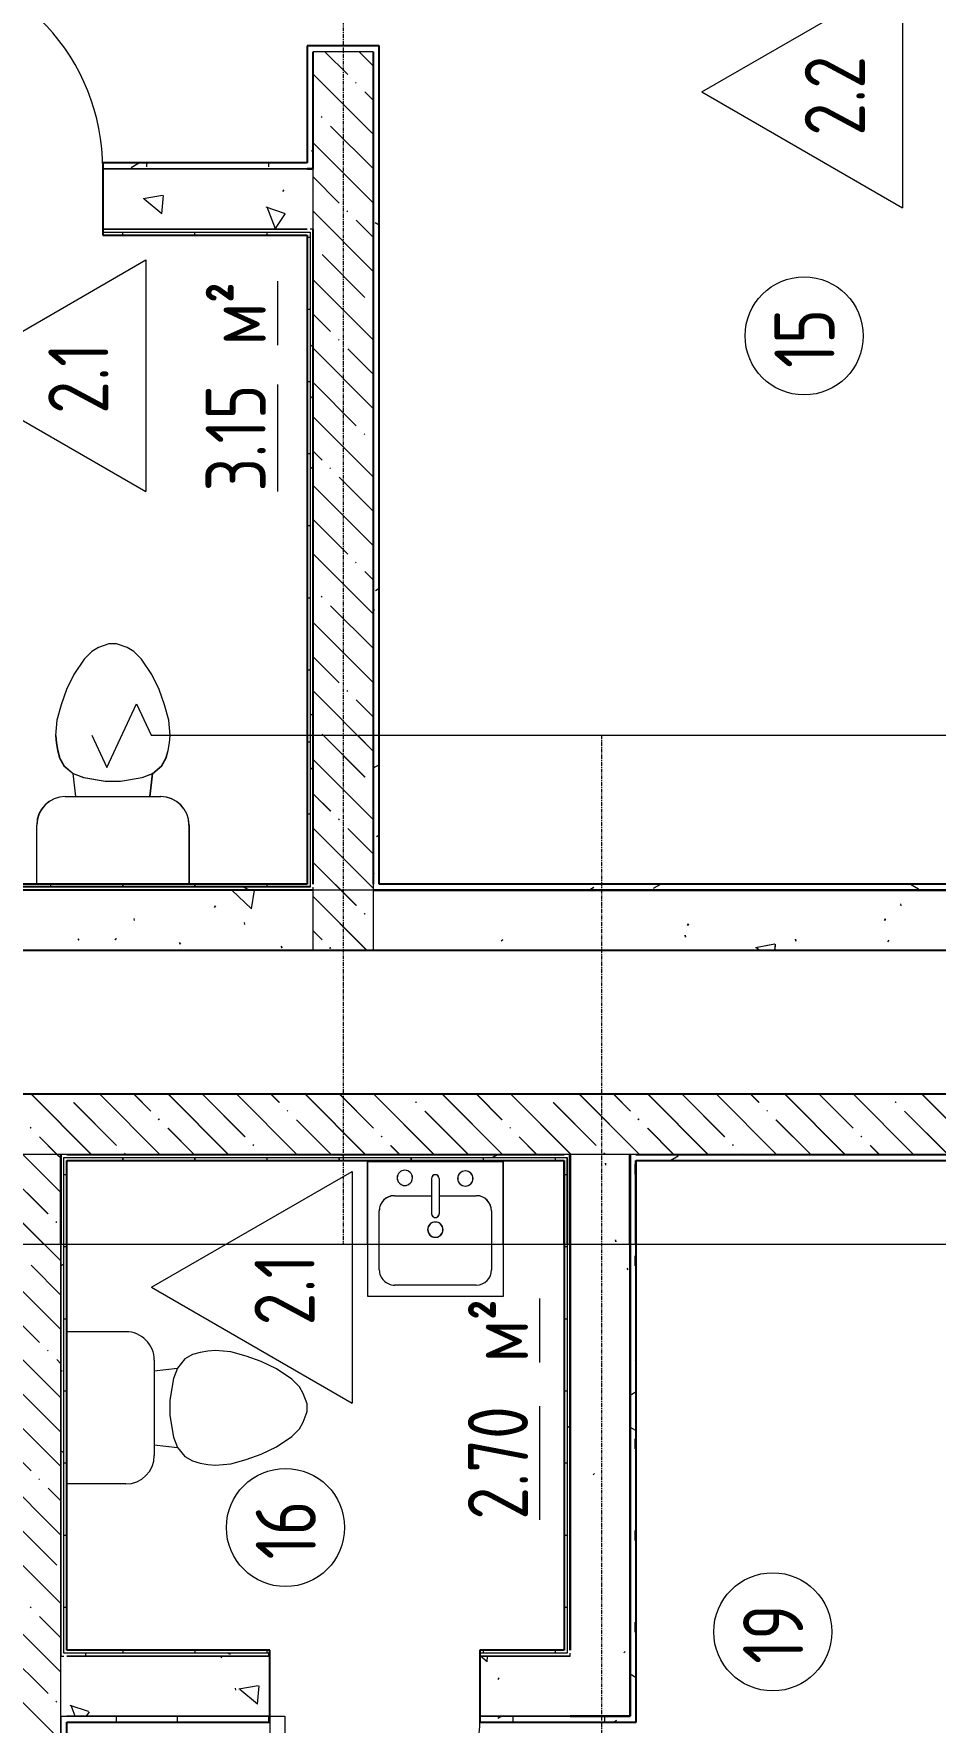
# Model space of a CAD drawing. Header units: millimetres. Extents: x -11854 to 4360091, y -19344 to 4989148.
# Drawn here: x 16632 to 19633, y 40592 to 46212 of the extents above; entities that cross this region are included whole.
import ezdxf

# ---------------------------------------------------------------- set-up
doc = ezdxf.new("R2010")
doc.units = ezdxf.units.MM
doc.linetypes.add('Линия сетки', pattern=[22.225, 12.7, -3.175, 3.175, -3.175])
for name, color, linetype, lineweight in [('A-AREA-IDEN', 254, 'Continuous', 9), ('A-DETL', 254, 'Continuous', 9), ('A-DOOR', 254, 'Continuous', 9), ('A-WALL', 254, 'Continuous', 9), ('P-SANR-FIXT', 254, 'Continuous', 9), ('S-GRID', 254, 'Continuous', 9)]:
    doc.layers.add(name, color=color, linetype=linetype, lineweight=lineweight)
doc.styles.add('ISOCPEUR', font='isocpeur.ttf', dxfattribs={"width": 0.8, "height": 200})
doc.styles.add('ISOCPEUR_B', font='', dxfattribs={"width": 0.8, "height": 200})
doc.styles.add('ISOCPEUR_B_1', font='', dxfattribs={"width": 0.8, "height": 200})
doc.styles.get('ISOCPEUR_B').set_extended_font_data('ISOCPEUR', bold=True)
doc.styles.get('ISOCPEUR_B_1').set_extended_font_data('ISOCPEUR', bold=True)
pattern_1 = [(135, (23409.34, 513535.32), (-114.04925, -114.04925), []), (135, (23409.34, 513649.37), (-114.04925, -114.04925), [201.612, -40.322, 3.353, -36.97])]
pattern_2 = [(140, (23409.34, 513535.3), (63.7558, 728.7365), [76.2, -838.2]), (85, (23409.34, 513535.3), (-764.2276, -140.9716), [60.96, -670.56]), (190.451, (23414.65, 513596.05), (-700.4668, 587.77), [64.76, -712.36]), (136.184, (23206.1, 513535.3), (168.171, 1084.3162), [114.3, -1257.3]), (186.636, (23220.2, 513625.7), (-989.7098, 949.61), [97.14, -1068.54]), (81.184, (23206.1, 513535.3), (-989.7012, 949.6206), [91.44, -1005.84]), (111, (23256.94, 513636.9), (409.0606, 606.4579), [76.2, -838.2]), (56, (23256.94, 513636.9), (-736.7529, 247.2083), [60.96, -670.56]), (161.451, (23291, 513687.46), (-327.6855, 853.6683), [64.76, -712.36]), (127.5, (23409.34, 513535.32), (-338.22012, 12.3547), [6.706, -655.726, 6.706, -674.014, -673.1]), (127.5, (23409.34, 513535.32), (-338.22012, 12.3547), [-1343.152, 6.706, -666.394]), (97.5, (23409.34, 513535.32), (-400.72213, 267.27887), [6.706, -381.406, 6.706, -640.486, -256.54]), (97.5, (23409.34, 513535.32), (-400.72213, 267.27887), [-1035.304, 6.706, -249.834]), (57.5, (23409.34, 513308.76), (22.91534, 542.36333), [6.706, -247.294, 6.706, -1837.334]), (57.5, (23409.34, 513308.76), (22.91534, 542.36333), [-260.706, -785.774, 6.706, -1044.854]), (47.5, (23409.34, 513207.16), (-101.7071, 592.51696), [6.706, -323.494, 6.706, -1266.342]), (47.5, (23409.34, 513207.16), (-101.7071, 592.51696), [-336.906, -519.582, 6.706, -740.054])]
pattern_3 = [(90, (23409.34, 513535.32), (-101.6, 406.4), [33.528, -271.272, 33.528, -271.272, -1625.6]), (90, (23409.34, 513535.32), (-101.6, 406.4), [-609.6, 33.528, -576.072, 33.528, -271.272, -711.2]), (90, (23409.34, 513535.32), (-101.6, 406.4), [-1524, 33.528, -169.672, 33.528, -474.472]), (210, (23358.54, 513687.72), (-301.152724, -291.18818), [33.528, -271.272, 33.528, -1896.872]), (210, (23358.54, 513687.72), (-301.152724, -291.18818), [-338.328, -271.272, 33.528, -576.072, -1016]), (210, (23358.54, 513687.72), (-301.152724, -291.18818), [-1219.2, 33.528, -271.272, 33.528, -677.672]), (210, (23358.54, 513687.72), (-301.152724, -291.18818), [-1557.528, -169.672, 33.528, -474.472]), (330, (23155.34, 513738.52), (402.752724, -115.21182), [33.528, -271.272, 33.528, -1896.872]), (330, (23155.34, 513738.52), (402.752724, -115.21182), [-338.328, -271.272, 33.528, -576.072, -1016]), (330, (23155.34, 513738.52), (402.752724, -115.21182), [-1219.2, 33.528, -271.272, 33.528, -677.672]), (330, (23155.34, 513738.52), (402.752724, -115.21182), [-1557.528, -169.672, 33.528, -474.472])]
pattern_4 = [(90, (23409.34, 513535.32), (-240, 7e-14), []), (180, (23409.34, 513535.32), (-9e-14, -240), [])]
pattern_5 = [(135, (23408.74, 513535.32), (-114.04925, -114.04925), []), (135, (23408.74, 513649.37), (-114.04925, -114.04925), [201.612, -40.322, 3.353, -36.97])]
pattern_6 = [(140, (23408.74, 513535.3), (63.7558, 728.7365), [76.2, -838.2]), (85, (23408.74, 513535.3), (-764.2276, -140.9716), [60.96, -670.56]), (190.451, (23414.05, 513596.05), (-700.4668, 587.77), [64.76, -712.36]), (136.184, (23205.5, 513535.3), (168.171, 1084.3162), [114.3, -1257.3]), (186.636, (23219.6, 513625.7), (-989.7098, 949.61), [97.14, -1068.54]), (81.184, (23205.5, 513535.3), (-989.7012, 949.6206), [91.44, -1005.84]), (111, (23256.34, 513636.9), (409.0606, 606.4579), [76.2, -838.2]), (56, (23256.34, 513636.9), (-736.7529, 247.2083), [60.96, -670.56]), (161.451, (23290.4, 513687.46), (-327.6855, 853.6683), [64.76, -712.36]), (127.5, (23408.74, 513535.32), (-338.22012, 12.3547), [6.706, -655.726, 6.706, -674.014, -673.1]), (127.5, (23408.74, 513535.32), (-338.22012, 12.3547), [-1343.152, 6.706, -666.394]), (97.5, (23408.74, 513535.32), (-400.72213, 267.27887), [6.706, -381.406, 6.706, -640.486, -256.54]), (97.5, (23408.74, 513535.32), (-400.72213, 267.27887), [-1035.304, 6.706, -249.834]), (57.5, (23408.74, 513308.76), (22.91534, 542.36333), [6.706, -247.294, 6.706, -1837.334]), (57.5, (23408.74, 513308.76), (22.91534, 542.36333), [-260.706, -785.774, 6.706, -1044.854]), (47.5, (23408.74, 513207.16), (-101.7071, 592.51696), [6.706, -323.494, 6.706, -1266.342]), (47.5, (23408.74, 513207.16), (-101.7071, 592.51696), [-336.906, -519.582, 6.706, -740.054])]
pattern_7 = [(90, (23408.74, 513535.32), (-240, 1e-14), []), (180, (23408.74, 513535.32), (-3e-14, -240), [])]
pattern_8 = [(90, (23408.74, 513535.32), (-101.6, 406.4), [33.528, -271.272, 33.528, -271.272, -1625.6]), (90, (23408.74, 513535.32), (-101.6, 406.4), [-609.6, 33.528, -576.072, 33.528, -271.272, -711.2]), (90, (23408.74, 513535.32), (-101.6, 406.4), [-1524, 33.528, -169.672, 33.528, -474.472]), (210, (23357.94, 513687.72), (-301.152724, -291.18818), [33.528, -271.272, 33.528, -1896.872]), (210, (23357.94, 513687.72), (-301.152724, -291.18818), [-338.328, -271.272, 33.528, -576.072, -1016]), (210, (23357.94, 513687.72), (-301.152724, -291.18818), [-1219.2, 33.528, -271.272, 33.528, -677.672]), (210, (23357.94, 513687.72), (-301.152724, -291.18818), [-1557.528, -169.672, 33.528, -474.472]), (330, (23154.74, 513738.52), (402.752724, -115.21182), [33.528, -271.272, 33.528, -1896.872]), (330, (23154.74, 513738.52), (402.752724, -115.21182), [-338.328, -271.272, 33.528, -576.072, -1016]), (330, (23154.74, 513738.52), (402.752724, -115.21182), [-1219.2, 33.528, -271.272, 33.528, -677.672]), (330, (23154.74, 513738.52), (402.752724, -115.21182), [-1557.528, -169.672, 33.528, -474.472])]

# ---------------------------------------------------------------- blocks, each defined once
blk = doc.blocks.new('Одиночные-Щитовые - Дверной блок внутренний глухой ДГ 21х7 Л-4429184-1Г')
at = {"layer": 'A-DOOR', "lineweight": 18}
for p, q in [((299, 100), (299, 798.1)), ((350, 798.1), (299, 798.1)), ((350, 100), (350, 798.1)), ((350, 100), (299, 100))]:
    blk.add_line(p, q, dxfattribs=at)
at = {"layer": 'A-DOOR'}
blk.add_arc((350, 100), 700, 94.1781, 180, dxfattribs=at)
blk = doc.blocks.new('Туалет-Домашний-3D - Туалет-Домашний-3D-2031272-1Г')
at = {"layer": 'P-SANR-FIXT'}
for p, q in [((-253.4, 298.4), (-253.4, 494.7)), ((253.4, 494.7), (253.4, 298.4)), ((158.7, 203.8), (-158.8, 203.8)), ((-123.5, 203.8), (-132.3, 127)), ((123.5, 203.8), (132.3, 127)), ((-132.3, 127), (-162.6, 101.6)), ((-97.4, 139.7), (-132.3, 127)), ((-25.4, 152.4), (-97.4, 139.7)), ((25.4, 152.4), (-25.4, 152.4)), ((97.4, 139.7), (25.4, 152.4)), ((132.3, 127), (97.4, 139.7)), ((162.6, 101.6), (132.3, 127)), ((-177, 76.2), (-183.8, 50.8)), ((-162.6, 101.6), (-177, 76.2)), ((177, 76.2), (162.6, 101.6)), ((183.8, 50.8), (177, 76.2)), ((-188.3, 25.3), (-190.5, 0)), ((-190.5, 0), (-186.1, -50.6)), ((-183.8, 50.8), (-188.3, 25.3)), ((188.3, 25.3), (183.8, 50.8)), ((186.1, -50.6), (190.5, 0)), ((190.5, 0), (188.3, 25.3)), ((-186.1, -50.6), (-172.4, -101.6)), ((172.4, -101.6), (186.1, -50.6)), ((-172.4, -101.6), (-153.9, -152.4)), ((153.9, -152.4), (172.4, -101.6)), ((-153.9, -152.4), (-130.2, -203.2)), ((130.2, -203.2), (153.9, -152.4)), ((-130.2, -203.2), (-95, -254)), ((95, -254), (130.2, -203.2)), ((-95, -254), (-69.6, -279.4)), ((-69.6, -279.4), (-47.6, -292.1)), ((47.6, -292.1), (69.6, -279.4)), ((69.6, -279.4), (95, -254)), ((-47.6, -292.1), (-12.7, -304.8)), ((-12.7, -304.8), (12.7, -304.8)), ((12.7, -304.8), (47.6, -292.1))]:
    blk.add_line(p, q, dxfattribs=at)
for centre, start, end in [((-158.8, 298.4), 180, 270), ((158.7, 298.4), 270, 360)]:
    blk.add_arc(centre, 94.6, start, end, dxfattribs=at)
blk = doc.blocks.new('Кухонная мойка-Островок - 450 x 450 мм-2034793-1Г')
at = {"layer": 'P-SANR-FIXT'}
for p, q in [((-209.3, 222.7), (240.7, 222.7)), ((-209.3, -227.3), (-209.3, 222.7)), ((-120.4, 184.6), (151.8, 184.6)), ((240.7, 222.7), (240.7, -227.3)), ((-171.2, -62.2), (-171.2, 133.8)), ((202.6, 133.8), (202.6, -62.2)), ((3, -170.2), (3, -53.1)), ((28.4, -170.2), (28.4, -53.1)), ((3, -113), (-120.4, -113)), ((151.8, -113), (28.4, -113)), ((240.7, -227.3), (-209.3, -227.3))]:
    blk.add_line(p, q, dxfattribs=at)
for centre, radius, start, end in [((-120.4, 133.8), 50.8, 90, 180), ((151.8, 133.8), 50.8, 360, 90), ((15.7, 0), 25.4, 360, 180), ((15.7, 0), 25.4, 180, 0), ((15.7, -53.1), 12.7, 360, 180), ((-120.4, -62.2), 50.8, 180, 270), ((151.8, -62.2), 50.8, 270, 0), ((-84.3, -170.2), 25.4, 0, 180), ((117.3, -172.3), 25.4, 360, 180), ((-84.3, -170.2), 25.4, 180, 0), ((15.7, -170.2), 12.7, 180, 360), ((117.3, -172.3), 25.4, 180, 0)]:
    blk.add_arc(centre, radius, start, end, dxfattribs=at)
blk = doc.blocks.new('Туалет-Домашний-3D - Туалет-Домашний-3D-V3-1Г')
at = {"layer": 'P-SANR-FIXT'}
for p, q in [((-253.4, 298.4), (-253.4, 494.7)), ((253.4, 494.7), (253.4, 298.4)), ((158.7, 203.8), (-158.8, 203.8)), ((-123.5, 203.8), (-132.3, 127)), ((123.5, 203.8), (132.3, 127)), ((-132.3, 127), (-162.6, 101.6)), ((-97.4, 139.7), (-132.3, 127)), ((-25.4, 152.4), (-97.4, 139.7)), ((25.4, 152.4), (-25.4, 152.4)), ((97.4, 139.7), (25.4, 152.4)), ((132.3, 127), (97.4, 139.7)), ((162.6, 101.6), (132.3, 127)), ((-177, 76.2), (-183.8, 50.8)), ((-162.6, 101.6), (-177, 76.2)), ((177, 76.2), (162.6, 101.6)), ((183.8, 50.8), (177, 76.2)), ((-188.3, 25.3), (-190.5, 0)), ((-183.8, 50.8), (-188.3, 25.3)), ((188.3, 25.3), (183.8, 50.8)), ((190.5, 0), (188.3, 25.3))]:
    blk.add_line(p, q, dxfattribs=at)
for centre, start, end in [((-158.8, 298.4), 180, 270), ((158.7, 298.4), 270, 360)]:
    blk.add_arc(centre, 94.6, start, end, dxfattribs=at)
blk = doc.blocks.new('АР-Марка-Помещения-Этаж_Секция_Номер - Номер-1294543-1Г')
at = {"layer": 'A-AREA-IDEN'}
blk.add_circle((0, 1.219), 1.965, dxfattribs=at)
blk = doc.blocks.new('МАРКА ПОМЕЩЕНИЯ - ПОЛЫ - ОТДЕЛКА ПОЛА-6347798-1Г')
at = {"layer": 'A-AREA-IDEN'}
for p, q in [((0, 4.233), (-3.855, -2.444)), ((0, 4.233), (3.855, -2.444)), ((3.855, -2.444), (-3.855, -2.444))]:
    blk.add_line(p, q, dxfattribs=at)
blk = doc.blocks.new('Одиночные-Щитовые - Дверной блок внутренний глухой ДГ 21х7-6812654-1Д')
at = {"layer": 'A-DOOR', "lineweight": 18}
for p, q in [((299, -100), (299, -798.1)), ((350, -100), (299, -100)), ((350, -100), (350, -798.1)), ((350, -798.1), (299, -798.1))]:
    blk.add_line(p, q, dxfattribs=at)
at = {"layer": 'A-DOOR'}
blk.add_arc((350, -100), 700, 180, 265.8219, dxfattribs=at)
blk = doc.blocks.new('Кухонная мойка-Островок - 450 x 450 мм-2034793-1Д')
at = {"layer": 'P-SANR-FIXT'}
for p, q in [((-209.3, -227.3), (-209.3, 49.6)), ((-171.2, -62.2), (-171.2, 49.6)), ((202.6, 49.6), (202.6, -62.2)), ((240.7, 49.6), (240.7, -227.3)), ((3, -170.2), (3, -53.1)), ((28.4, -170.2), (28.4, -53.1)), ((3, -113), (-120.4, -113)), ((151.8, -113), (28.4, -113)), ((240.7, -227.3), (-209.3, -227.3))]:
    blk.add_line(p, q, dxfattribs=at)
for centre, radius, start, end in [((15.7, 0), 25.4, 360, 180), ((15.7, 0), 25.4, 180, 0), ((15.7, -53.1), 12.7, 360, 180), ((-120.4, -62.2), 50.8, 180, 270), ((151.8, -62.2), 50.8, 270, 0), ((-84.3, -170.2), 25.4, 0, 180), ((117.3, -172.3), 25.4, 360, 180), ((-84.3, -170.2), 25.4, 180, 0), ((15.7, -170.2), 12.7, 180, 360), ((117.3, -172.3), 25.4, 180, 0)]:
    blk.add_arc(centre, radius, start, end, dxfattribs=at)
blk = doc.blocks.new('Туалет-Домашний-3D - Туалет-Домашний-3D-2031272-1Д')
at = {"layer": 'P-SANR-FIXT'}
for p, q in [((-253.4, 298.4), (-253.4, 494.7)), ((253.4, 494.7), (253.4, 298.4)), ((158.7, 203.8), (-158.8, 203.8)), ((-123.5, 203.8), (-132.3, 127)), ((123.5, 203.8), (132.3, 127)), ((-132.3, 127), (-162.6, 101.6)), ((-97.4, 139.7), (-132.3, 127)), ((-25.4, 152.4), (-97.4, 139.7)), ((25.4, 152.4), (-25.4, 152.4)), ((97.4, 139.7), (25.4, 152.4)), ((132.3, 127), (97.4, 139.7)), ((162.6, 101.6), (132.3, 127)), ((-177, 76.2), (-183.8, 50.8)), ((-162.6, 101.6), (-177, 76.2)), ((177, 76.2), (162.6, 101.6)), ((183.8, 50.8), (177, 76.2)), ((-188.3, 25.3), (-190.5, 0)), ((-190.5, 0), (-186.1, -50.6)), ((-183.8, 50.8), (-188.3, 25.3)), ((188.3, 25.3), (183.8, 50.8)), ((186.1, -50.6), (190.5, 0)), ((190.5, 0), (188.3, 25.3)), ((-186.1, -50.6), (-172.4, -101.6)), ((172.4, -101.6), (186.1, -50.6)), ((-172.4, -101.6), (-153.9, -152.4)), ((153.9, -152.4), (172.4, -101.6)), ((-153.9, -152.4), (-130.2, -203.2)), ((130.2, -203.2), (153.9, -152.4)), ((-130.2, -203.2), (-95, -254)), ((95, -254), (130.2, -203.2)), ((-95, -254), (-69.6, -279.4)), ((-69.6, -279.4), (-47.6, -292.1)), ((47.6, -292.1), (69.6, -279.4)), ((69.6, -279.4), (95, -254)), ((-47.6, -292.1), (-12.7, -304.8)), ((-12.7, -304.8), (12.7, -304.8)), ((12.7, -304.8), (47.6, -292.1))]:
    blk.add_line(p, q, dxfattribs=at)
for centre, start, end in [((-158.8, 298.4), 180, 270), ((158.7, 298.4), 270, 360)]:
    blk.add_arc(centre, 94.6, start, end, dxfattribs=at)
blk = doc.blocks.new('АР-Марка-Помещения-Этаж_Секция_Номер - Номер-1294543-1Д')
at = {"layer": 'A-AREA-IDEN'}
blk.add_circle((0, 1.219), 1.965, dxfattribs=at)
blk = doc.blocks.new('МАРКА ПОМЕЩЕНИЯ - ПОЛЫ - ОТДЕЛКА ПОЛА-6347798-1Д')
at = {"layer": 'A-AREA-IDEN'}
for p, q in [((0, 4.233), (-3.855, -2.444)), ((0, 4.233), (3.855, -2.444)), ((3.855, -2.444), (-3.855, -2.444))]:
    blk.add_line(p, q, dxfattribs=at)

msp = doc.modelspace()

# ---------------------------------------------------------------- hatches: boundary and pattern name
at = {"layer": 'A-WALL'}
h = msp.add_hatch(dxfattribs=at)
h.set_pattern_fill('FP_5', color=8, angle=90, style=0, pattern_type=2)
h.set_pattern_definition(pattern_8)
h.paths.add_polyline_path([(17562, 45762.4), (17562, 46152.4), (17542, 46152.4), (17542, 45762.4)])
h = msp.add_hatch(dxfattribs=at)
h.set_pattern_fill('FP_3', color=8, angle=90, style=0, pattern_type=2)
h.set_pattern_definition(pattern_5)
h.paths.add_polyline_path([(17762, 46152.4), (17562, 46152.4), (17562, 43162.4), (17762, 43162.4), (17762, 45417.9)])
h = msp.add_hatch(dxfattribs=at)
h.set_pattern_fill('FP_5', color=8, angle=90, style=0, pattern_type=2)
h.set_pattern_definition(pattern_8)
h.paths.add_polyline_path([(17782, 46172.4), (17762, 46172.4), (17762, 43382.4), (17782, 43382.4), (17782, 45417.9)])
h = msp.add_hatch(dxfattribs=at)
h.set_pattern_fill('FP_2', color=8, angle=90, style=0, pattern_type=2)
h.set_pattern_definition(pattern_6)
h.paths.add_polyline_path([(17562, 45762.4), (16862, 45762.4), (16862, 45562.4), (17562, 45562.4)])
h.paths.add_polyline_path([(16162, 45762.4), (15762, 45762.4), (15762, 45562.4), (16162, 45562.4)])
h.paths.add_polyline_path([(15062, 45762.4), (14062, 45762.4), (14062, 45562.4), (15062, 45562.4)])
h = msp.add_hatch(dxfattribs=at)
h.set_pattern_fill('FP_5', color=8, angle=90, style=0, pattern_type=2)
h.set_pattern_definition(pattern_8)
h.paths.add_polyline_path([(17542, 45782.4), (16862, 45782.4), (16862, 45762.4), (17542, 45762.4)])
h.paths.add_polyline_path([(16162, 45782.4), (16082, 45782.4), (16082, 45762.4), (16162, 45762.4)])
h = msp.add_hatch(dxfattribs=at)
h.set_pattern_fill('FP_6', color=8, angle=90, style=0, pattern_type=2)
h.set_pattern_definition(pattern_7)
h.paths.add_polyline_path([(17542, 45552.4), (16862, 45552.4), (16862, 45542.4), (17542, 45542.4)])
h.paths.add_polyline_path([(16162, 45552.4), (16082, 45552.4), (16082, 45542.4), (16162, 45542.4)])
h = msp.add_hatch(dxfattribs=at)
h.set_pattern_fill('FP_6', color=8, angle=90, style=0, pattern_type=2)
h.set_pattern_definition(pattern_7)
h.paths.add_polyline_path([(17552, 43382.4), (17552, 45552.4), (17542, 45552.4), (17542, 43382.4)])
h = msp.add_hatch(dxfattribs=at)
h.set_pattern_fill('FP_5', color=8, angle=90, style=0, pattern_type=2)
h.set_pattern_definition(pattern_8)
h.paths.add_polyline_path([(17562, 43372.4), (17562, 45562.4), (17552, 45562.4), (17552, 43372.4)])
h = msp.add_hatch(dxfattribs=at)
h.set_pattern_fill('FP_6', color=8, angle=90, style=0, pattern_type=2)
h.set_pattern_definition(pattern_4)
h.paths.add_polyline_path([(17552.6, 43382.4), (17552.6, 43877.4), (17542.6, 43877.4), (17542.6, 43382.4)])
h = msp.add_hatch(dxfattribs=at)
h.set_pattern_fill('FP_4', color=8, angle=90, style=0, pattern_type=2)
h.set_pattern_definition(pattern_3)
h.paths.add_polyline_path([(17562.6, 43372.4), (17562.6, 43877.4), (17552.6, 43877.4), (17552.6, 43372.4)])
h = msp.add_hatch(dxfattribs=at)
h.set_pattern_fill('FP_1', color=8, angle=90, style=0, pattern_type=2)
h.set_pattern_definition(pattern_1)
h.paths.add_polyline_path([(17762.6, 43877.4), (17562.6, 43877.4), (17562.6, 43162.4), (17762.6, 43162.4), (17762.6, 43382.4)])
h = msp.add_hatch(dxfattribs=at)
h.set_pattern_fill('FP_4', color=8, angle=90, style=0, pattern_type=2)
h.set_pattern_definition(pattern_3)
h.paths.add_polyline_path([(17782.6, 43877.4), (17762.6, 43877.4), (17762.6, 43382.4), (17782.6, 43382.4)])
h = msp.add_hatch(dxfattribs=at)
h.set_pattern_fill('FP_2', color=8, angle=90, style=0, pattern_type=2)
h.set_pattern_definition(pattern_6)
h.paths.add_polyline_path([(17562, 43362.4), (11162, 43362.4), (11162, 43162.4), (17562, 43162.4), (17562, 43306.6)])
h = msp.add_hatch(dxfattribs=at)
h.set_pattern_fill('FP_2', color=8, angle=90, style=0, pattern_type=2)
h.set_pattern_definition(pattern_2)
h.paths.add_polyline_path([(17562.6, 43362.4), (11162.6, 43362.4), (11162.6, 43162.4), (17562.6, 43162.4)])
h = msp.add_hatch(dxfattribs=at)
h.set_pattern_fill('FP_5', color=8, angle=90, style=0, pattern_type=2)
h.set_pattern_definition(pattern_8)
h.paths.add_polyline_path([(17562, 43362.4), (17562, 43372.4), (16072, 43372.4), (16072, 43362.4), (17303.3, 43362.4)])
h = msp.add_hatch(dxfattribs=at)
h.set_pattern_fill('FP_4', color=8, angle=90, style=0, pattern_type=2)
h.set_pattern_definition(pattern_3)
h.paths.add_polyline_path([(17562.6, 43362.4), (17562.6, 43372.4), (16072.6, 43372.4), (16072.6, 43362.4), (16771.7, 43362.4)])
h = msp.add_hatch(dxfattribs=at)
h.set_pattern_fill('FP_6', color=8, angle=90, style=0, pattern_type=2)
h.set_pattern_definition(pattern_7)
h.paths.add_polyline_path([(17552, 43372.4), (17552, 43382.4), (16082, 43382.4), (16082, 43372.4), (17303.3, 43372.4)])
h = msp.add_hatch(dxfattribs=at)
h.set_pattern_fill('FP_6', color=8, angle=90, style=0, pattern_type=2)
h.set_pattern_definition(pattern_4)
h.paths.add_polyline_path([(17552.6, 43372.4), (17552.6, 43382.4), (16082.6, 43382.4), (16082.6, 43372.4), (16771.7, 43372.4)])
h = msp.add_hatch(dxfattribs=at)
h.set_pattern_fill('FP_5', color=8, angle=90, style=0, pattern_type=2)
h.set_pattern_definition(pattern_8)
h.paths.add_polyline_path([(22442, 43362.4), (22442, 43382.4), (17762, 43382.4), (17762, 43362.4), (19027.3, 43362.4)])
h = msp.add_hatch(dxfattribs=at)
h.set_pattern_fill('FP_2', color=8, angle=90, style=0, pattern_type=2)
h.set_pattern_definition(pattern_6)
h.paths.add_polyline_path([(19962, 43362.4), (17762, 43362.4), (17762, 43162.4), (19962, 43162.4)])
h = msp.add_hatch(dxfattribs=at)
h.set_pattern_fill('FP_4', color=8, angle=90, style=0, pattern_type=2)
h.set_pattern_definition(pattern_3)
h.paths.add_polyline_path([(22442.6, 43382.4), (17762.6, 43382.4), (17762.6, 43362.4), (22442.6, 43362.4)])
h = msp.add_hatch(dxfattribs=at)
h.set_pattern_fill('FP_2', color=8, angle=90, style=0, pattern_type=2)
h.set_pattern_definition(pattern_2)
h.paths.add_polyline_path([(19962.6, 43362.4), (17762.6, 43362.4), (17762.6, 43162.4), (19962.6, 43162.4)])
h = msp.add_hatch(dxfattribs=at)
h.set_pattern_fill('FP_3', color=8, angle=90, style=0, pattern_type=2)
h.set_pattern_definition(pattern_5)
h.paths.add_polyline_path([(22662, 42682.4), (16522, 42682.4), (16522, 42482.4), (22662, 42482.4)])
h = msp.add_hatch(dxfattribs=at)
h.set_pattern_fill('FP_1', color=8, angle=90, style=0, pattern_type=2)
h.set_pattern_definition(pattern_1)
h.paths.add_polyline_path([(22662.6, 42682.4), (16522.6, 42682.4), (16522.6, 42482.4), (22662.6, 42482.4)])
h = msp.add_hatch(dxfattribs=at)
h.set_pattern_fill('FP_3', color=8, angle=90, style=0, pattern_type=2)
h.set_pattern_definition(pattern_5)
h.paths.add_polyline_path([(16722, 42482.4), (16522, 42482.4), (16522, 42182.4), (16722, 42182.4), (16722, 42251)])
h = msp.add_hatch(dxfattribs=at)
h.set_pattern_fill('FP_1', color=8, angle=90, style=0, pattern_type=2)
h.set_pattern_definition(pattern_1)
h.paths.add_polyline_path([(16722.6, 40812.5), (16722.6, 42482.4), (16522.6, 42482.4), (16522.6, 39092.4), (16722.6, 39092.4), (16722.6, 40612.5)])
h = msp.add_hatch(dxfattribs=at)
h.set_pattern_fill('FP_4', color=8, angle=90, style=0, pattern_type=2)
h.set_pattern_definition(pattern_3)
h.paths.add_polyline_path([(16732.6, 42472.4), (16732.6, 42482.4), (16722.6, 42482.4), (16722.6, 40812.5), (16732.6, 40812.5), (16732.6, 42246.2)])
h = msp.add_hatch(dxfattribs=at)
h.set_pattern_fill('FP_5', color=8, angle=90, style=0, pattern_type=2)
h.set_pattern_definition(pattern_8)
h.paths.add_polyline_path([(18407, 42482.4), (16732, 42482.4), (16732, 42472.4), (18407, 42472.4)])
h = msp.add_hatch(dxfattribs=at)
h.set_pattern_fill('FP_6', color=8, angle=90, style=0, pattern_type=2)
h.set_pattern_definition(pattern_7)
h.paths.add_polyline_path([(16742, 42472.4), (16732, 42472.4), (16732, 42182.4), (16742, 42182.4), (16742, 42462.4)])
h = msp.add_hatch(dxfattribs=at)
h.set_pattern_fill('FP_4', color=8, angle=90, style=0, pattern_type=2)
h.set_pattern_definition(pattern_3)
h.paths.add_polyline_path([(18407.6, 42482.4), (16732.6, 42482.4), (16732.6, 42472.4), (18407.6, 42472.4)])
h = msp.add_hatch(dxfattribs=at)
h.set_pattern_fill('FP_6', color=8, angle=90, style=0, pattern_type=2)
h.set_pattern_definition(pattern_4)
h.paths.add_polyline_path([(16742.6, 42472.4), (16732.6, 42472.4), (16732.6, 40822.5), (16742.6, 40822.5), (16742.6, 42462.4)])
h = msp.add_hatch(dxfattribs=at)
h.set_pattern_fill('FP_6', color=8, angle=90, style=0, pattern_type=2)
h.set_pattern_definition(pattern_7)
h.paths.add_polyline_path([(18397, 42472.4), (16742, 42472.4), (16742, 42462.4), (18397, 42462.4)])
h = msp.add_hatch(dxfattribs=at)
h.set_pattern_fill('FP_6', color=8, angle=90, style=0, pattern_type=2)
h.set_pattern_definition(pattern_4)
h.paths.add_polyline_path([(18397.6, 42472.4), (16742.6, 42472.4), (16742.6, 42462.4), (18397.6, 42462.4)])
h = msp.add_hatch(dxfattribs=at)
h.set_pattern_fill('FP_6', color=8, angle=90, style=0, pattern_type=2)
h.set_pattern_definition(pattern_7)
h.paths.add_polyline_path([(18407, 42182.4), (18407, 42472.4), (18397, 42472.4), (18397, 42182.4), (18398.7, 42182.4)])
h = msp.add_hatch(dxfattribs=at)
h.set_pattern_fill('FP_6', color=8, angle=90, style=0, pattern_type=2)
h.set_pattern_definition(pattern_4)
h.paths.add_polyline_path([(18407.6, 40832.5), (18407.6, 42472.4), (18397.6, 42472.4), (18397.6, 40832.5)])
h = msp.add_hatch(dxfattribs=at)
h.set_pattern_fill('FP_4', color=8, angle=90, style=0, pattern_type=2)
h.set_pattern_definition(pattern_3)
h.paths.add_polyline_path([(18417.6, 42482.4), (18407.6, 42482.4), (18407.6, 40822.5), (18417.6, 40822.5), (18417.6, 41530.4)])
h = msp.add_hatch(dxfattribs=at)
h.set_pattern_fill('FP_2', color=8, angle=90, style=0, pattern_type=2)
h.set_pattern_definition(pattern_6)
h.paths.add_polyline_path([(18617, 42482.4), (18417, 42482.4), (18417, 42182.4), (18617, 42182.4), (18617, 42251)])
h = msp.add_hatch(dxfattribs=at)
h.set_pattern_fill('FP_2', color=8, angle=90, style=0, pattern_type=2)
h.set_pattern_definition(pattern_2)
h.paths.add_polyline_path([(18617.6, 42482.4), (18417.6, 42482.4), (18417.6, 40612.5), (18617.6, 40612.5), (18617.6, 41530.4)])
h = msp.add_hatch(dxfattribs=at)
h.set_pattern_fill('FP_5', color=8, angle=90, style=0, pattern_type=2)
h.set_pattern_definition(pattern_8)
h.paths.add_polyline_path([(18637, 42182.4), (18637, 42482.4), (18617, 42482.4), (18617, 42182.4), (18633.9, 42182.4)])
h = msp.add_hatch(dxfattribs=at)
h.set_pattern_fill('FP_4', color=8, angle=90, style=0, pattern_type=2)
h.set_pattern_definition(pattern_3)
h.paths.add_polyline_path([(18637.6, 42462.4), (18637.6, 42482.4), (18617.6, 42482.4), (18617.6, 40612.5), (18637.6, 40612.5), (18637.6, 41530.4)])
h = msp.add_hatch(dxfattribs=at)
h.set_pattern_fill('FP_5', color=8, angle=90, style=0, pattern_type=2)
h.set_pattern_definition(pattern_8)
h.paths.add_polyline_path([(22462, 42482.4), (18637, 42482.4), (18637, 42462.4), (22462, 42462.4)])
h = msp.add_hatch(dxfattribs=at)
h.set_pattern_fill('FP_4', color=8, angle=90, style=0, pattern_type=2)
h.set_pattern_definition(pattern_3)
h.paths.add_polyline_path([(22462.6, 42482.4), (18637.6, 42482.4), (18637.6, 42462.4), (22462.6, 42462.4)])
h = msp.add_hatch(dxfattribs=at)
h.set_pattern_fill('FP_2', color=8, angle=90, style=0, pattern_type=2)
h.set_pattern_definition(pattern_2)
h.paths.add_polyline_path([(18417.6, 40812.5), (18117.6, 40812.5), (18117.6, 40612.5), (18417.6, 40612.5)])
h.paths.add_polyline_path([(17417.6, 40612.5), (17417.6, 40812.5), (16722.6, 40812.5), (16722.6, 40612.5), (16771.7, 40612.5)])
h = msp.add_hatch(dxfattribs=at)
h.set_pattern_fill('FP_4', color=8, angle=90, style=0, pattern_type=2)
h.set_pattern_definition(pattern_3)
h.paths.add_polyline_path([(18417.6, 40822.5), (18117.6, 40822.5), (18117.6, 40812.5), (18417.6, 40812.5)])
h.paths.add_polyline_path([(17417.6, 40812.5), (17417.6, 40822.5), (16732.6, 40822.5), (16732.6, 40812.5), (16771.7, 40812.5)])
h = msp.add_hatch(dxfattribs=at)
h.set_pattern_fill('FP_6', color=8, angle=90, style=0, pattern_type=2)
h.set_pattern_definition(pattern_4)
h.paths.add_polyline_path([(18407.6, 40822.5), (18407.6, 40832.5), (18117.6, 40832.5), (18117.6, 40822.5)])
h.paths.add_polyline_path([(17417.6, 40822.5), (17417.6, 40832.5), (16742.6, 40832.5), (16742.6, 40822.5), (16771.7, 40822.5)])
h = msp.add_hatch(dxfattribs=at)
h.set_pattern_fill('FP_4', color=8, angle=90, style=0, pattern_type=2)
h.set_pattern_definition(pattern_3)
h.paths.add_polyline_path([(16742.6, 39342.4), (16742.6, 40612.5), (16722.6, 40612.5), (16722.6, 39342.4)])
h = msp.add_hatch(dxfattribs=at)
h.set_pattern_fill('FP_4', color=8, angle=90, style=0, pattern_type=2)
h.set_pattern_definition(pattern_3)
h.paths.add_polyline_path([(18637.6, 40612.5), (18117.6, 40612.5), (18117.6, 40592.5), (18637.6, 40592.5)])
h.paths.add_polyline_path([(17417.6, 40592.5), (17417.6, 40612.5), (16742.6, 40612.5), (16742.6, 40592.5), (16771.7, 40592.5)])

# ---------------------------------------------------------------- linework, layer by layer
at = {"layer": 'A-DETL', "color": 8, "lineweight": 18}
for p, q in [((16875.5, 43770.2), (16974.2, 43981.7)), ((16974.2, 43981.7), (17022.8, 43877.4)), ((16825.6, 43877.4), (16875.5, 43770.2)), ((17022.8, 43877.4), (23462, 43877.4))]:
    msp.add_line(p, q, dxfattribs=at)
at = {"layer": 'A-DETL', "color": 8}
msp.add_line((23532.1, 42182.4), (16499.7, 42182.4), dxfattribs=at)
at = {"layer": 'A-WALL', "color": 8, "lineweight": 25}
for p, q in [((17782, 46172.4), (17542, 46172.4)), ((17542, 46172.4), (17542, 45782.4)), ((17562, 45762.4), (17562, 46152.4)), ((17762, 46152.4), (17762, 46152.4)), ((17762, 46152.4), (17762, 43382.4)), ((17782, 43382.4), (17782, 46172.4)), ((16862, 45782.4), (16862, 45562.4)), ((17542, 45782.4), (16862, 45782.4)), ((17562, 45762.4), (17542, 45762.4)), ((17542, 45762.4), (17562, 45762.4)), ((17562, 45762.4), (17562, 45762.4)), ((16862, 45562.4), (16862, 45542.4)), ((16862, 45542.4), (17542, 45542.4)), ((17542, 45542.4), (17542, 43382.4)), ((17562, 43382.4), (17562, 45562.4)), ((17542.6, 43877.4), (17542.6, 43382.4)), ((17562.6, 43382.4), (17562.6, 43877.4)), ((17762.6, 43877.4), (17762.6, 43382.4)), ((17782.6, 43382.4), (17782.6, 43877.4)), ((17542, 43382.4), (16082, 43382.4)), ((17562, 43362.4), (16082, 43362.4)), ((17542.6, 43382.4), (16082.6, 43382.4)), ((17562.6, 43362.4), (16082.6, 43362.4)), ((19962, 43362.4), (17762, 43362.4)), ((17762, 43362.4), (22442, 43362.4)), ((19962.6, 43362.4), (17762.6, 43362.4)), ((17762.6, 43362.4), (22442.6, 43362.4)), ((22442, 43382.4), (17782, 43382.4)), ((22442.6, 43382.4), (17782.6, 43382.4)), ((8662, 43162.4), (17762, 43162.4)), ((8662.6, 43162.4), (17762.6, 43162.4)), ((17762, 43162.4), (19962, 43162.4)), ((17762.6, 43162.4), (19962.6, 43162.4)), ((22662, 42682.4), (16522, 42682.4)), ((22662.6, 42682.4), (16522.6, 42682.4)), ((16722, 42182.4), (16722, 42482.4)), ((16722, 42482.4), (16722, 42182.4)), ((16742, 42482.4), (18397, 42482.4)), ((16742, 42182.4), (16742, 42462.4)), ((16742, 42462.4), (18397, 42462.4)), ((16742.6, 42482.4), (18397.6, 42482.4)), ((16742.6, 40832.5), (16742.6, 42462.4)), ((16742.6, 42462.4), (18397.6, 42462.4)), ((18397, 42462.4), (18397, 42182.4)), ((18397.6, 42462.4), (18397.6, 40832.5)), ((18417, 42482.4), (18417, 42182.4)), ((18417, 42182.4), (18417, 42482.4)), ((18417.6, 42482.4), (18417.6, 40832.5)), ((18417.6, 40832.5), (18417.6, 42482.4)), ((18617, 42182.4), (18617, 42482.4)), ((18617, 42482.4), (18617, 42182.4)), ((18617.6, 40612.5), (18617.6, 42482.4)), ((18617.6, 42482.4), (18617.6, 40612.5)), ((18637, 42482.4), (22462, 42482.4)), ((18637, 42182.4), (18637, 42462.4)), ((18637, 42462.4), (22442, 42462.4)), ((18637.6, 42482.4), (22462.6, 42482.4)), ((18637.6, 40592.5), (18637.6, 42462.4)), ((18637.6, 42462.4), (22442.6, 42462.4)), ((17417.6, 40832.5), (16742.6, 40832.5)), ((17417.6, 40812.5), (17417.6, 40832.5)), ((17417.6, 40612.5), (17417.6, 40812.5)), ((18117.6, 40832.5), (18117.6, 40612.5)), ((18397.6, 40832.5), (18117.6, 40832.5)), ((16742.6, 39362.4), (16742.6, 40592.5)), ((16742.6, 40592.5), (17417.6, 40592.5)), ((17417.6, 40592.5), (17417.6, 40612.5)), ((18117.6, 40612.5), (18117.6, 40592.5)), ((18117.6, 40592.5), (18637.6, 40592.5)), ((18417.6, 40612.5), (18617.6, 40612.5)), ((18617.6, 40612.5), (18417.6, 40612.5))]:
    msp.add_line(p, q, dxfattribs=at)
at = {"layer": 'A-WALL', "color": 8}
for p, q in [((17762, 46152.4), (17562, 46152.4)), ((17542, 45762.4), (16862, 45762.4)), ((16862, 45762.4), (17542, 45762.4)), ((17562, 45562.4), (17562, 45762.4)), ((16862, 45562.4), (17542, 45562.4)), ((17542, 45562.4), (16862, 45562.4)), ((16862, 45552.4), (17552, 45552.4)), ((17562, 45562.4), (17552, 45562.4)), ((17552, 45552.4), (17552, 43372.4)), ((17552.6, 43877.4), (17552.6, 43372.4)), ((17552, 43372.4), (16072, 43372.4)), ((17552.6, 43372.4), (16072.6, 43372.4)), ((17562, 43162.4), (17562, 43372.4)), ((17562.6, 43162.4), (17562.6, 43372.4)), ((17762, 43382.4), (17762, 43362.4)), ((17762, 43362.4), (17762, 43162.4)), ((17762.6, 43382.4), (17762.6, 43362.4)), ((17762.6, 43362.4), (17762.6, 43162.4)), ((16732, 42482.4), (16722, 42482.4)), ((16722.6, 39142.4), (16722.6, 42482.4)), ((16722.6, 42482.4), (16722.6, 40812.5)), ((16732.6, 42482.4), (16722.6, 42482.4)), ((16732, 42182.4), (16732, 42472.4)), ((16732, 42472.4), (18407, 42472.4)), ((16732.6, 40822.5), (16732.6, 42472.4)), ((16732.6, 42472.4), (18407.6, 42472.4)), ((18417, 42482.4), (18407, 42482.4)), ((18407, 42472.4), (18407, 42182.4)), ((18417.6, 42482.4), (18407.6, 42482.4)), ((18407.6, 42472.4), (18407.6, 40822.5)), ((18637, 42482.4), (18417, 42482.4)), ((18637.6, 42482.4), (18417.6, 42482.4)), ((16722.6, 40812.5), (16732.6, 40812.5)), ((17417.6, 40822.5), (16732.6, 40822.5)), ((17417.6, 40812.5), (16742.6, 40812.5)), ((16742.6, 40812.5), (17417.6, 40812.5)), ((18407.6, 40822.5), (18117.6, 40822.5)), ((18417.6, 40812.5), (18117.6, 40812.5)), ((18117.6, 40812.5), (18417.6, 40812.5)), ((18417.6, 40812.5), (18417.6, 40822.5)), ((16722.6, 40612.5), (17417.6, 40612.5)), ((16722.6, 40612.5), (16722.6, 39342.4)), ((17417.6, 40612.5), (16742.6, 40612.5)), ((18117.6, 40612.5), (18417.6, 40612.5)), ((18417.6, 40612.5), (18117.6, 40612.5))]:
    msp.add_line(p, q, dxfattribs=at)
at = {"layer": 'S-GRID', "color": 8, "linetype": 'Линия сетки'}
for p, q in [((17662, 75548.5), (17662, 42182.4)), ((18522.6, 43877.4), (18522.6, 16449)), ((22662, 43362.4), (-1161, 43362.4)), ((24494.7, 43362.4), (-1161, 43362.4)), ((24894.1, 43362.4), (-496.2, 43362.4)), ((24494.1, 43362.4), (-496.2, 43362.4)), ((22662, 42482.4), (-218.7, 42482.4)), ((24494.7, 42482.4), (-218.7, 42482.4)), ((24894.1, 42482.4), (773.8, 42482.4)), ((24494.1, 42482.4), (773.8, 42482.4))]:
    msp.add_line(p, q, dxfattribs=at)

# ---------------------------------------------------------------- block references
at = {"layer": 'A-AREA-IDEN', "color": 8, "xscale": 99.99999999999991, "yscale": 99.99999999999991, "zscale": 99.99999999999991}
for name, p, rotation in [('МАРКА ПОМЕЩЕНИЯ - ПОЛЫ - ОТДЕЛКА ПОЛА-6347798-1Д', (19279.6, 46018.6), 90), ('МАРКА ПОМЕЩЕНИЯ - ПОЛЫ - ОТДЕЛКА ПОЛА-6347798-1Д', (16761.4, 45074.3), 90), ('АР-Марка-Помещения-Этаж_Секция_Номер - Номер-1294543-1Д', (19318.7, 45206.7), 90), ('МАРКА ПОМЕЩЕНИЯ - ПОЛЫ - ОТДЕЛКА ПОЛА-6347798-1Г', (17447.8, 42040.2), 89.99999999999999), ('АР-Марка-Помещения-Этаж_Секция_Номер - Номер-1294543-1Г', (17592.1, 41240.5), 89.99999999999999), ('АР-Марка-Помещения-Этаж_Секция_Номер - Номер-1294543-1Г', (19214.3, 40893.3), 89.99999999999999)]:
    msp.add_blockref(name, p, dxfattribs=dict(at, rotation=rotation))
at = {"layer": 'A-DOOR', "color": 8}
for name, p, rotation in [('Одиночные-Щитовые - Дверной блок внутренний глухой ДГ 21х7-6812654-1Д', (16512, 45662.4), 179.9999406818109), ('Одиночные-Щитовые - Дверной блок внутренний глухой ДГ 21х7 Л-4429184-1Г', (17767.6, 40712.5), 180.0010002046655)]:
    msp.add_blockref(name, p, dxfattribs=dict(at, rotation=rotation))
at = {"layer": 'P-SANR-FIXT', "color": 8}
for name, p, rotation in [('Туалет-Домашний-3D - Туалет-Домашний-3D-2031272-1Д', (16895.4, 43877.1), 179.9999999999999), ('Туалет-Домашний-3D - Туалет-Домашний-3D-V3-1Г', (16896, 43877.1), 180), ('Кухонная мойка-Островок - 450 x 450 мм-2034793-1Д', (17984.5, 42232), 180.0000000000362), ('Кухонная мойка-Островок - 450 x 450 мм-2034793-1Г', (17985.1, 42232), 180), ('Туалет-Домашний-3D - Туалет-Домашний-3D-2031272-1Г', (17237.3, 41639), 89.99999999999999)]:
    msp.add_blockref(name, p, dxfattribs=dict(at, rotation=rotation))

# ---------------------------------------------------------------- texts
at = {"layer": 'A-AREA-IDEN', "color": 8, "char_height": 200, "attachment_point": 1, "rotation": 90}
for s, insert, width, style in [('2.2', (19199, 45873.1), 339.915, 'ISOCPEUR'), ('\\L\\fISOCPEUR|b1|i0|c238|p34|;\\W.8;\\L²', (17204.5, 45313.2), 128.27, 'ISOCPEUR_B_1'), ('\\L\\fISOCPEUR|b1|i0|c204|p34|;\\W.8;\\Lм', (17204.5, 45175.6), 166.751, 'ISOCPEUR_B'), ('15', (19097.9, 45100.1), 250.126, 'ISOCPEUR_B'), ('2.1', (16680.7, 44947.3), 295.021, 'ISOCPEUR'), ('\\L3.15 ', (17204.5, 44688.8), 590.042, 'ISOCPEUR_B'), ('2.1', (17367.1, 41913.2), 295.021, 'ISOCPEUR'), ('\\L\\fISOCPEUR|b1|i0|c238|p34|;\\W.8;\\L²', (18077.5, 41927.9), 128.27, 'ISOCPEUR_B_1'), ('\\L\\fISOCPEUR|b1|i0|c204|p34|;\\W.8;\\Lм', (18077.5, 41790.3), 166.751, 'ISOCPEUR_B'), ('\\L2.70 ', (18077.5, 41266.5), 634.936, 'ISOCPEUR_B'), ('16', (17371.3, 41134), 250.126, 'ISOCPEUR_B'), ('19', (18993.5, 40786.8), 250.126, 'ISOCPEUR_B')]:
    msp.add_mtext(s, dxfattribs=dict(at, insert=insert, width=width, style=style))

doc.saveas('drawing.dxf')
